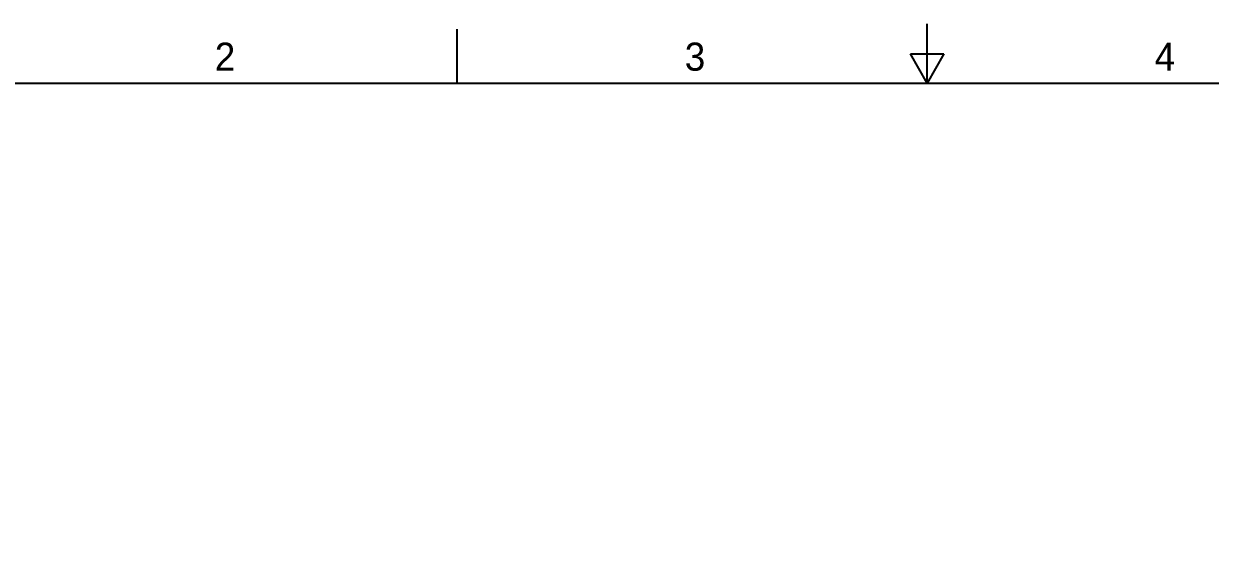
# Model space of a CAD drawing. Header units: millimetres. Extents: x 2405 to 2512, y -828 to -753.
# Drawn here: x 2427.45 to 2468.76, y -770.88 to -753.02 of the extents above; entities that cross this region are included whole.
import ezdxf

# ---------------------------------------------------------------- set-up
doc = ezdxf.new("R2010")
doc.units = ezdxf.units.MM
doc.header["$LTSCALE"] = 30.734
doc.header["$PDMODE"] = 3
doc.header["$PDSIZE"] = 8
doc.layers.get('0').update_dxf_attribs({"linetype": 'CONTINUOUS'})
doc.layers.get('Defpoints').update_dxf_attribs({"linetype": 'CONTINUOUS'})
doc.layers.add('DIM', color=3, linetype='CONTINUOUS')
doc.layers.add('TuKuang', color=7, linetype='CONTINUOUS')
doc.styles.add('1', font='romans.shx', dxfattribs={"height": 2.5})
doc.styles.get("Standard").update_dxf_attribs({"font": 'txt', "width": 0.85})
doc.dimstyles.get("Standard").update_dxf_attribs({"dimscale": 0.97, "dimtxt": 2, "dimasz": 1.2, "dimexe": 0.5, "dimexo": 0.5, "dimgap": 0.5, "dimtad": 0, "dimtoh": 1, "dimzin": 1, "dimdsep": 46, "dimtxsty": 'Standard', "dimblk": 'CLOSEDBLANK', "dimcen": 0.5, "dimclrd": 3, "dimclre": 3, "dimclrt": 4, "dimadec": 0, "dimazin": 0, "dimtp": 0.05, "dimtm": 0.05, "dimtfac": 1, "dimtofl": 0, "dimtmove": 0, "dimatfit": 3, "dimldrblk": 'CLOSEDBLANK', "dimfxl": 1, "dimtolj": 1, "dimtzin": 0, "dimlwd": 5, "dimlwe": 5, "dimarcsym": 0})

# ---------------------------------------------------------------- blocks, each defined once
blk = doc.blocks.new('asdf456')
at = {"color": 8}
for p, q in [((1449.218, 152.964), (1448.095, 154.929)), ((1448.095, 154.929), (1450.341, 154.929)), ((1450.341, 154.929), (1449.218, 152.964))]:
    blk.add_line(p, q, dxfattribs=at)
at = {"layer": 'TuKuang', "color": 8}
for p, q in [((1449.218, 152.964), (1449.218, 156.935)), ((1417.688, 152.964), (1417.688, 156.574)), ((1350.046, 152.964), (1548.39, 152.964))]:
    blk.add_line(p, q, dxfattribs=at)
at = {"color": 8, "char_height": 1.88441, "width": 8.30081, "attachment_point": 1, "style": '1'}
for s, insert in [('{\\f@Gulim|b0|i0|c134|p34;2}', (1401.427, 155.673)), ('{\\f@Gulim|b0|i0|c134|p34;3}', (1432.957, 155.673)), ('{\\f@Gulim|b0|i0|c134|p34;4}', (1464.486, 155.673))]:
    blk.add_mtext(s, dxfattribs=dict(at, insert=insert))
blk = doc.blocks.new('_CLOSEDBLANK')
at = {"color": 0, "linetype": 'ByBlock'}
for p, q in [((-1, 0.167), (0, 0)), ((-1, 0.167), (-1, -0.167)), ((0, 0), (-1, -0.167))]:
    blk.add_line(p, q, dxfattribs=at)
blk = doc.blocks.new('*D17')
at = {"layer": 'Defpoints', "color": 0, "linetype": 'ByBlock', "transparency": 16777216}
for p in [(2424.868, -782.965), (2430.834, -782.965), (2430.834, -793.465)]:
    blk.add_point(p, dxfattribs=at)
at = {"layer": 'DIM', "color": 3, "linetype": 'ByBlock', "lineweight": 5, "transparency": 16777216}
for p, q in [((2424.868, -782.965), (2424.868, -781.849)), ((2430.369, -782.965), (2424.403, -782.965)), ((2424.868, -792.349), (2424.868, -784.081)), ((2430.369, -793.465), (2424.403, -793.465))]:
    blk.add_line(p, q, dxfattribs=at)
at = {"layer": 'DIM', "color": 3, "linetype": 'ByBlock', "lineweight": 5, "transparency": 16777216, "xscale": 1.116, "yscale": 1.116, "zscale": 1.116}
for p, rotation in [((2424.868, -782.965), 90), ((2424.868, -793.465), 270)]:
    blk.add_blockref('_CLOSEDBLANK', p, dxfattribs=dict(at, rotation=rotation))
at = {"layer": 'DIM', "color": 4, "linetype": 'ByBlock', "transparency": 16777216, "insert": (2424.868, -770.053), "char_height": 1.86, "attachment_point": 5, "rotation": 90}
blk.add_mtext('\\A1;4-0.5X21=10.5%%P0.05', dxfattribs=at)

msp = doc.modelspace()

# ---------------------------------------------------------------- block references
at = {"xscale": 0.518942464007705, "yscale": 0.518942464007705, "zscale": 0.518942464007705}
msp.add_blockref('asdf456', (1706.843, -834.459), dxfattribs=at)

# ---------------------------------------------------------------- dimensions: what is measured, and where the dimension line sits
at = {"layer": 'DIM', "color": 0, "linetype": 'ByBlock'}
dim = msp.add_linear_dim(base=(2424.868, -782.965), p1=(2430.834, -793.465), p2=(2430.834, -782.965), angle=90, text='4-0.5X21=10.5%%P0.05', dimstyle='Standard', override={"dimscale": 0.93, "dimexe": 0.49975, "dimexo": 0.49975, "dimgap": 0.49975, "dimtoh": 0}, dxfattribs=at)
dim.commit()
dim.dimension.update_dxf_attribs({"geometry": '*D17', "text_midpoint": (2424.868, -770.053), "dimtype": 128})

doc.saveas('drawing.dxf')
